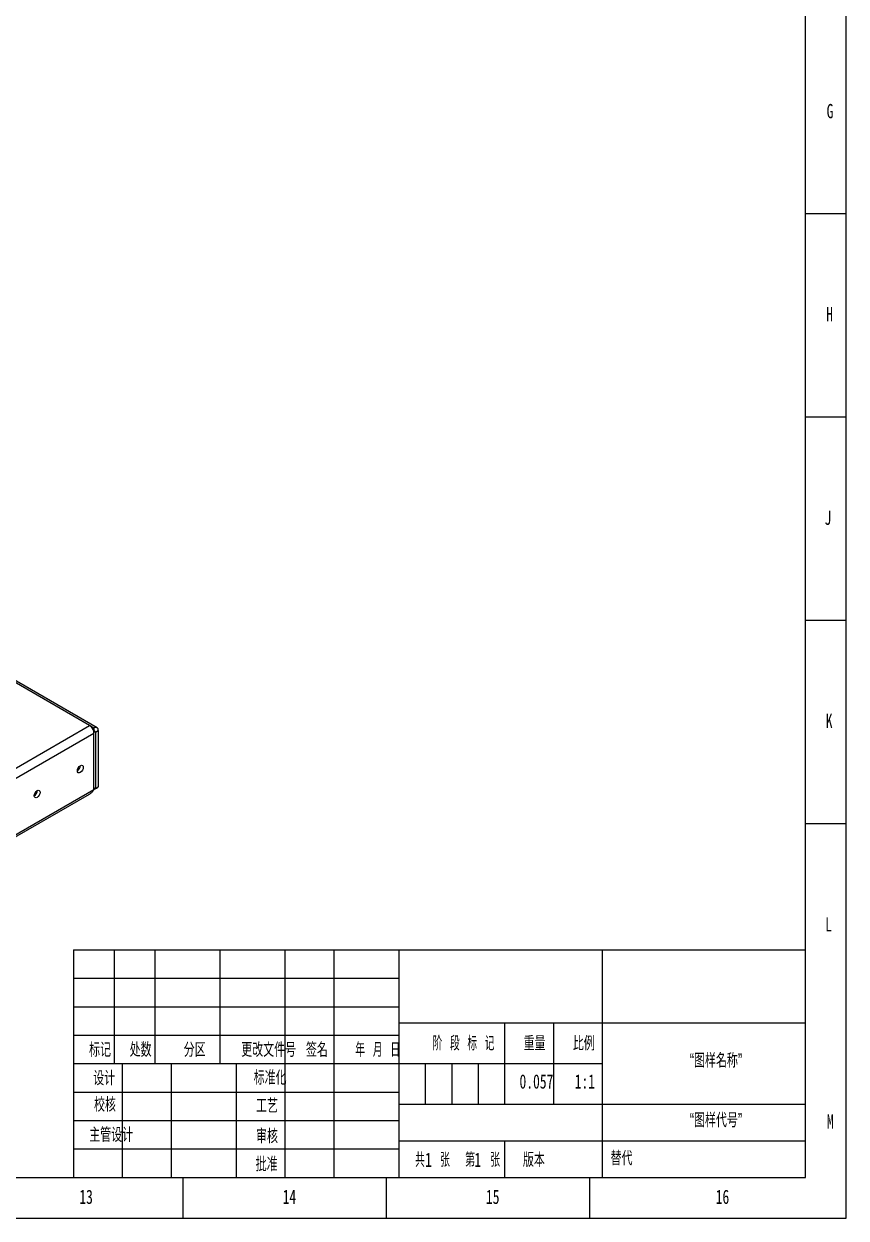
# Model space of a CAD drawing. Header units: millimetres. Extents: x 0 to 841, y 0 to 594.
# Drawn here: x 638.8 to 841, y 0 to 293.7 of the extents above; entities that cross this region are included whole.
import ezdxf

# ---------------------------------------------------------------- set-up
doc = ezdxf.new("R2010")
doc.units = ezdxf.units.MM
for name, color, linetype in [('10', 7, 'Continuous'), ('5', 7, 'Continuous'), ('SLD-0', 7, 'Continuous')]:
    doc.layers.add(name, color=color, linetype=linetype)
doc.styles.add('SLDTEXTSTYLE0', font='TXT', dxfattribs={"width": 0.7, "bigfont": 'bigfont'})
doc.styles.add('SLDTEXTSTYLE1', font='TXT', dxfattribs={"width": 0.62, "bigfont": 'bigfont'})
doc.styles.add('SLDTEXTSTYLE2', font='TXT', dxfattribs={"width": 0.614286, "bigfont": 'bigfont'})
doc.styles.add('SLDTEXTSTYLE3', font='TXT', dxfattribs={"width": 0.6, "bigfont": 'bigfont'})
doc.styles.add('SLDTEXTSTYLE4', font='TXT', dxfattribs={"width": 0.7})

msp = doc.modelspace()

# ---------------------------------------------------------------- linework, layer by layer
at = {"color": 7, "linetype": 'Continuous', "lineweight": 25}
for p, q in [((656.774, 120.597), (504.746, 208.361)), ((654.963, 121.135), (505.056, 207.674)), ((656.024, 120.523), (654.963, 121.135)), ((656.024, 120.523), (656.024, 119.706)), ((656.024, 119.706), (655.963, 119.741)), ((656.024, 105.417), (656.024, 119.298)), ((656.377, 119.502), (657.084, 119.91)), ((656.377, 119.502), (656.377, 105.621)), ((657.084, 119.91), (657.084, 106.029)), ((651.958, 109.99), (651.94, 109.98)), ((656.377, 105.621), (657.084, 106.029)), ((533.341, 34.086), (654.933, 104.279)), ((641.351, 103.866), (641.334, 103.857)), ((641.628, 104.72), (642.005, 104.72)), ((655.869, 105.679), (656.377, 105.621))]:
    msp.add_line(p, q, dxfattribs=at)
at = {"color": 8, "linetype": 'Continuous', "lineweight": 25}
for p, q in [((532.413, 50.388), (654.963, 121.135)), ((533.341, 48.474), (656.024, 119.298)), ((655.963, 119.741), (656.377, 119.502)), ((656.377, 105.621), (656.024, 105.825)), ((533.341, 34.593), (656.024, 105.417))]:
    msp.add_line(p, q, dxfattribs=at)
at = {"color": 7, "linetype": 'Continuous', "lineweight": 25, "flags": 128}
for points in [[(651.94, 110), (651.995, 110.352), (652.152, 110.714), (652.388, 111.031), (652.665, 111.255), (652.942, 111.352), (653.177, 111.306), (653.335, 111.125), (653.39, 110.837), (653.335, 110.485), (653.177, 110.122), (652.942, 109.805), (652.665, 109.581), (652.388, 109.485), (652.152, 109.531), (651.995, 109.711), (651.94, 110)], [(641.334, 103.877), (641.389, 104.229), (641.546, 104.591), (641.781, 104.908), (642.058, 105.132), (642.336, 105.229), (642.571, 105.183), (642.728, 105.002), (642.783, 104.714), (642.728, 104.361), (642.571, 103.999), (642.336, 103.682), (642.058, 103.458), (641.781, 103.362), (641.546, 103.408), (641.389, 103.588), (641.334, 103.877)]]:
    msp.add_lwpolyline(points, dxfattribs=at)
at = {"color": 7, "linetype": 'Continuous', "lineweight": 25}
for centre, radius, start, end in [((653.689, 119.165), 2.346, 14.21453, 57.10045), ((656.438, 120.015), 0.655, 350.78596, 129.20329), ((654.25, 119.281), 1.774, 0.54658, 15.03747), ((656.162, 119.537), 0.218, 350.78596, 129.20329), ((651.151, 111.291), 1.532, 301.7911, 359.01151), ((640.544, 105.168), 1.532, 301.7911, 359.01151)]:
    msp.add_arc(centre, radius, start, end, dxfattribs=at)
for points, knots in [([(655.931, 105.414), (655.952, 105.42), (656.218, 105.506), (656.641, 105.752), (656.936, 105.936), (657.084, 106.029)], [0, 0, 0, 0, 0.0410217, 0.5205109, 1, 1, 1, 1]), ([(656.024, 105.417), (655.875, 105.195), (655.579, 104.753), (655.177, 104.377), (654.933, 104.279), (654.933, 104.279)], [0, 0, 0, 0, 0.4999489, 0.9998979, 1, 1, 1, 1])]:
    msp.add_open_spline(points, degree=3, knots=knots, dxfattribs=at)
at = {"layer": '5', "color": 7}
for p, q in [((841, 0), (841, 594)), ((651, 59), (731, 59)), ((651, 52), (731, 52)), ((737.5, 38), (737.5, 28)), ((744, 38), (744, 28)), ((750.5, 38), (750.5, 28)), ((0, 0), (841, 0))]:
    msp.add_line(p, q, dxfattribs=at)
at = {"layer": '5', "color": 7, "lineweight": 25}
for p, q in [((831, 10), (831, 584)), ((651, 66), (831, 66)), ((651, 66), (651, 10)), ((661, 66), (661, 38)), ((671, 66), (671, 38)), ((687, 66), (687, 38)), ((703, 66), (703, 10)), ((715, 66), (715, 10)), ((731, 66), (731, 10)), ((781, 66), (781, 38)), ((731, 48), (831, 48)), ((757, 48), (757, 28)), ((769, 48), (769, 28)), ((651, 45), (731, 45)), ((651, 38), (781, 38)), ((663, 38), (663, 10)), ((675, 38), (675, 10)), ((691, 38), (691, 10)), ((781, 38), (781, 10)), ((651, 31), (731, 31)), ((731, 28), (831, 28)), ((651, 24), (731, 24)), ((731, 19), (831, 19.028)), ((651, 17), (731, 17)), ((0, 10), (831, 10))]:
    msp.add_line(p, q, dxfattribs=at)
at = {"layer": '5'}
for p, q in [((841, 247), (831, 247)), ((841, 197), (831, 197)), ((841, 147), (831, 147)), ((841, 97), (831, 97)), ((678, 0), (678, 10)), ((728, 0), (728, 10)), ((778, 0), (778, 10))]:
    msp.add_line(p, q, dxfattribs=at)
at = {"layer": '5', "lineweight": 25}
msp.add_line((757, 19.007), (757, 10), dxfattribs=at)

# ---------------------------------------------------------------- texts
at = {"layer": '10', "char_height": 3.5}
for s, insert, attachment_point, style in [('G', (837.039, 273.992), 2, 'SLDTEXTSTYLE4'), ('H', (836.93, 224.035), 2, 'SLDTEXTSTYLE4'), ('J', (836.515, 173.992), 2, 'SLDTEXTSTYLE4'), ('K', (836.82, 124.035), 2, 'SLDTEXTSTYLE4'), ('L', (836.681, 73.992), 2, 'SLDTEXTSTYLE4'), ('“图样名称”', (808.988, 40.494), 2, 'SLDTEXTSTYLE0'), ('0.057', (764.843, 35.353), 2, 'SLDTEXTSTYLE4'), ('1:1', (776.749, 35.353), 2, 'SLDTEXTSTYLE4'), ('校核', (658.733, 29.668), 2, 'SLDTEXTSTYLE0'), ('“图样代号”', (808.99, 25.833), 2, 'SLDTEXTSTYLE0'), ('M', (837.097, 25.492), 2, 'SLDTEXTSTYLE4'), ('主管设计', (660.264, 22.22), 2, 'SLDTEXTSTYLE0'), ('1', (737.45, 16.086), 1, 'SLDTEXTSTYLE4'), ('1', (749.566, 16.086), 1, 'SLDTEXTSTYLE4'), ('13', (654.089, 6.992), 2, 'SLDTEXTSTYLE4'), ('14', (704.089, 6.992), 2, 'SLDTEXTSTYLE4'), ('15', (754.089, 6.992), 2, 'SLDTEXTSTYLE4'), ('16', (810.591, 6.992), 2, 'SLDTEXTSTYLE4')]:
    msp.add_mtext(s, dxfattribs=dict(at, insert=insert, attachment_point=attachment_point, style=style))
at = {"layer": '10', "color": 7, "char_height": 3.5, "attachment_point": 2}
for s, insert, style in [('阶 段 标 记', (746.908, 44.73), 'SLDTEXTSTYLE2'), ('重量', (764.38, 44.73), 'SLDTEXTSTYLE0'), ('比例', (776.497, 44.73), 'SLDTEXTSTYLE0'), ('标记', (657.522, 43.15), 'SLDTEXTSTYLE0'), ('处数', (667.496, 43.15), 'SLDTEXTSTYLE0'), ('分区', (680.798, 43.15), 'SLDTEXTSTYLE0'), ('更改文件号', (698.989, 43.15), 'SLDTEXTSTYLE0'), ('签名', (710.851, 43.15), 'SLDTEXTSTYLE0'), ('年 月 日', (725.802, 43.15), 'SLDTEXTSTYLE1'), ('设计', (658.532, 36.169), 'SLDTEXTSTYLE0'), ('标准化', (699.347, 36.284), 'SLDTEXTSTYLE0'), ('工艺', (698.57, 29.368), 'SLDTEXTSTYLE0'), ('审核', (698.569, 21.92), 'SLDTEXTSTYLE0'), ('批准', (698.491, 15.009), 'SLDTEXTSTYLE0'), ('共  张', (739.275, 16.086), 'SLDTEXTSTYLE3'), ('第  张', (751.611, 16.086), 'SLDTEXTSTYLE3'), ('版本', (764.214, 16.086), 'SLDTEXTSTYLE0')]:
    msp.add_mtext(s, dxfattribs=dict(at, insert=insert, style=style))
at = {"layer": 'SLD-0', "insert": (783.073, 16.45), "char_height": 3.5, "attachment_point": 1, "style": 'SLDTEXTSTYLE0'}
msp.add_mtext('替代', dxfattribs=at)

doc.saveas('drawing.dxf')
